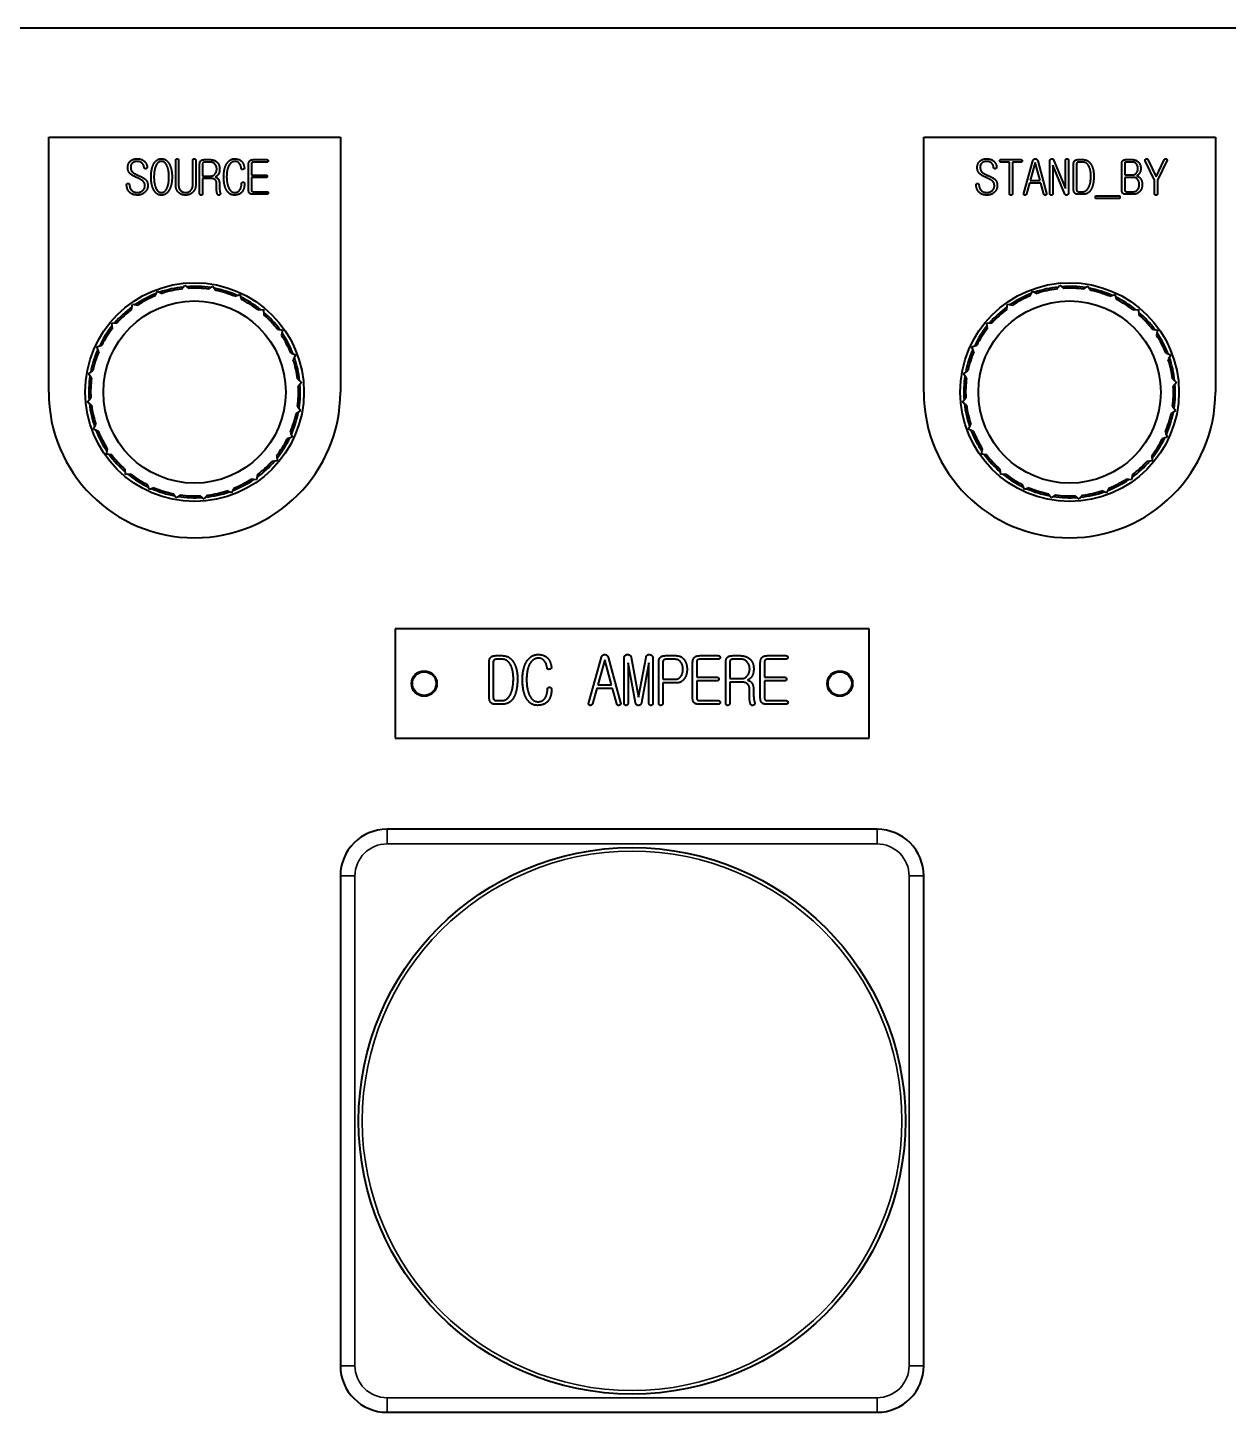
# Model space of a CAD drawing. Header units: inches. Extents: x 0 to 4752, y 0 to 3360.
# Drawn here: x 1815.5 to 1980.2, y 1711.9 to 1901.9 of the extents above; entities that cross this region are included whole.
import ezdxf

# ---------------------------------------------------------------- set-up
doc = ezdxf.new("R2010")
doc.units = ezdxf.units.IN
doc.header["$MEASUREMENT"] = 0
doc.layers.add('POWER SUPPLY CASE OUTLINE$0$가시적인 것(ISO)', color=3, linetype='Continuous', lineweight=40)
doc.layers.add('POWER SUPPLY CASE OUTLINE$0$가시적인 좁은 것(ISO)', color=3, linetype='Continuous', lineweight=35)

msp = doc.modelspace()

# ---------------------------------------------------------------- linework, layer by layer
at = {"layer": 'POWER SUPPLY CASE OUTLINE$0$가시적인 것(ISO)'}
for p, q in [((1638.422, 1901.882), (2158.422, 1901.882)), ((1818.422, 1886.882), (1858.422, 1886.882)), ((1818.422, 1851.882), (1818.422, 1886.882)), ((1858.422, 1886.882), (1858.422, 1851.882)), ((1938.422, 1886.882), (1978.422, 1886.882)), ((1938.422, 1851.882), (1938.422, 1886.882)), ((1978.422, 1886.882), (1978.422, 1851.882)), ((1830.567, 1883.891), (1830.645, 1883.891)), ((1835.839, 1880.271), (1835.839, 1883.677)), ((1836.241, 1883.677), (1836.241, 1880.258)), ((1838.184, 1880.316), (1838.184, 1883.716)), ((1838.585, 1883.703), (1838.585, 1880.284)), ((1839.123, 1879.124), (1839.123, 1883.114)), ((1839.525, 1883.153), (1839.525, 1881.527)), ((1840.684, 1883.425), (1839.835, 1883.425)), ((1839.855, 1883.781), (1840.515, 1883.781)), ((1845.826, 1879.642), (1845.826, 1883.049)), ((1846.228, 1883.153), (1846.228, 1881.663)), ((1848.32, 1883.425), (1846.506, 1883.425)), ((1846.552, 1883.781), (1848.32, 1883.781)), ((1947.067, 1883.891), (1947.145, 1883.891)), ((1949.017, 1883.781), (1951.724, 1883.781)), ((1950.189, 1883.425), (1949.017, 1883.425)), ((1950.189, 1879.105), (1950.189, 1883.425)), ((1950.591, 1883.425), (1950.591, 1879.105)), ((1951.724, 1883.425), (1950.591, 1883.425)), ((1952.164, 1879.196), (1953.389, 1883.619)), ((1953.719, 1883.373), (1953.039, 1880.918)), ((1954.392, 1880.918), (1953.719, 1883.373)), ((1954.056, 1883.619), (1955.273, 1879.15)), ((1955.727, 1879.131), (1955.727, 1883.6)), ((1956.122, 1883.03), (1956.122, 1879.131)), ((1957.799, 1879.04), (1956.122, 1883.03)), ((1956.238, 1883.755), (1957.883, 1879.83)), ((1957.883, 1879.83), (1957.883, 1883.716)), ((1958.278, 1883.716), (1958.278, 1879.183)), ((1958.978, 1879.694), (1958.978, 1883.198)), ((1959.379, 1883.14), (1959.379, 1879.688)), ((1959.639, 1883.781), (1960.267, 1883.781)), ((1960.286, 1883.425), (1959.671, 1883.425)), ((1965.591, 1879.506), (1965.591, 1883.256)), ((1965.992, 1883.224), (1965.992, 1881.696)), ((1966.193, 1883.781), (1967.022, 1883.781)), ((1967.164, 1883.425), (1966.206, 1883.425)), ((1970.085, 1880.977), (1968.809, 1883.593)), ((1969.172, 1883.788), (1970.286, 1881.398)), ((1970.286, 1881.398), (1971.4, 1883.762)), ((1971.782, 1883.606), (1970.487, 1880.977)), ((1830.561, 1881.288), (1830.496, 1881.32)), ((1839.525, 1881.527), (1840.684, 1881.527)), ((1839.525, 1881.171), (1839.525, 1879.124)), ((1840.839, 1881.171), (1839.525, 1881.171)), ((1846.228, 1881.663), (1848.21, 1881.663)), ((1846.228, 1881.307), (1846.228, 1879.649)), ((1848.21, 1881.307), (1846.228, 1881.307)), ((1947.061, 1881.288), (1946.996, 1881.32)), ((1965.992, 1881.696), (1967.145, 1881.696)), ((1967.177, 1881.339), (1965.992, 1881.339)), ((1965.992, 1881.339), (1965.992, 1879.642)), ((1841.435, 1880.322), (1841.442, 1880.595)), ((1846.487, 1879.377), (1848.32, 1879.377)), ((1952.942, 1880.562), (1952.527, 1879.066)), ((1954.483, 1880.562), (1952.942, 1880.562)), ((1953.039, 1880.918), (1954.392, 1880.918)), ((1954.898, 1879.047), (1954.483, 1880.562)), ((1959.671, 1879.377), (1960.241, 1879.377)), ((1966.232, 1879.377), (1967.197, 1879.377)), ((1970.085, 1879.118), (1970.085, 1880.977)), ((1970.487, 1880.977), (1970.487, 1879.118)), ((1848.32, 1879.021), (1846.468, 1879.021)), ((1960.28, 1879.021), (1959.561, 1879.021)), ((1962.003, 1878.788), (1965.319, 1878.788)), ((1962.003, 1878.425), (1962.003, 1878.788)), ((1965.319, 1878.425), (1962.003, 1878.425)), ((1965.319, 1878.788), (1965.319, 1878.425)), ((1967.158, 1879.021), (1966.05, 1879.021)), ((1836.628, 1866.019), (1837.089, 1866.572)), ((1837.089, 1866.572), (1837.642, 1866.111)), ((1840.348, 1866.001), (1840.937, 1866.416)), ((1840.937, 1866.416), (1841.351, 1865.828)), ((1956.628, 1866.019), (1957.089, 1866.572)), ((1957.089, 1866.572), (1957.642, 1866.111)), ((1960.348, 1866.001), (1960.937, 1866.416)), ((1960.937, 1866.416), (1961.351, 1865.828)), ((1829.8, 1863.228), (1829.923, 1863.937)), ((1829.923, 1863.937), (1830.632, 1863.814)), ((1833.031, 1865.073), (1833.333, 1865.726)), ((1833.333, 1865.726), (1833.986, 1865.424)), ((1843.937, 1865.022), (1844.613, 1865.27)), ((1844.613, 1865.27), (1844.861, 1864.594)), ((1949.8, 1863.228), (1949.923, 1863.937)), ((1949.923, 1863.937), (1950.632, 1863.814)), ((1953.031, 1865.073), (1953.333, 1865.726)), ((1953.333, 1865.726), (1953.986, 1865.424)), ((1963.937, 1865.022), (1964.613, 1865.27)), ((1964.613, 1865.27), (1964.861, 1864.594)), ((1847.15, 1863.147), (1847.867, 1863.212)), ((1847.867, 1863.212), (1847.932, 1862.495)), ((1967.15, 1863.147), (1967.867, 1863.212)), ((1967.867, 1863.212), (1967.932, 1862.495)), ((1827.092, 1861.327), (1827.81, 1861.392)), ((1827.158, 1860.61), (1827.092, 1861.327)), ((1849.768, 1860.504), (1850.477, 1860.381)), ((1850.477, 1860.381), (1850.355, 1859.672)), ((1947.092, 1861.327), (1947.81, 1861.392)), ((1947.158, 1860.61), (1947.092, 1861.327)), ((1969.768, 1860.504), (1970.477, 1860.381)), ((1970.477, 1860.381), (1970.355, 1859.672)), ((1825.034, 1858.072), (1825.71, 1858.321)), ((1945.034, 1858.072), (1945.71, 1858.321)), ((1825.283, 1857.397), (1825.034, 1858.072)), ((1851.613, 1857.274), (1852.266, 1856.971)), ((1852.266, 1856.971), (1851.964, 1856.318)), ((1945.283, 1857.397), (1945.034, 1858.072)), ((1971.613, 1857.274), (1972.266, 1856.971)), ((1972.266, 1856.971), (1971.964, 1856.318)), ((1823.888, 1854.396), (1824.477, 1854.811)), ((1943.888, 1854.396), (1944.477, 1854.811)), ((1824.303, 1853.808), (1823.888, 1854.396)), ((1852.559, 1853.676), (1853.112, 1853.215)), ((1853.112, 1853.215), (1852.651, 1852.662)), ((1944.303, 1853.808), (1943.888, 1854.396)), ((1972.559, 1853.676), (1973.112, 1853.215)), ((1973.112, 1853.215), (1972.651, 1852.662)), ((1823.733, 1850.549), (1824.194, 1851.102)), ((1943.733, 1850.549), (1944.194, 1851.102)), ((1824.286, 1850.088), (1823.733, 1850.549)), ((1852.956, 1849.368), (1852.368, 1848.953)), ((1852.541, 1849.956), (1852.956, 1849.368)), ((1944.286, 1850.088), (1943.733, 1850.549)), ((1972.956, 1849.368), (1972.368, 1848.953)), ((1972.541, 1849.956), (1972.956, 1849.368)), ((1824.578, 1846.792), (1824.88, 1847.446)), ((1944.578, 1846.792), (1944.88, 1847.446)), ((1825.232, 1846.49), (1824.578, 1846.792)), ((1851.81, 1845.692), (1851.135, 1845.443)), ((1851.562, 1846.367), (1851.81, 1845.692)), ((1945.232, 1846.49), (1944.578, 1846.792)), ((1971.81, 1845.692), (1971.135, 1845.443)), ((1971.562, 1846.367), (1971.81, 1845.692)), ((1826.367, 1843.383), (1826.49, 1844.092)), ((1827.077, 1843.26), (1826.367, 1843.383)), ((1849.687, 1843.154), (1849.752, 1842.437)), ((1946.367, 1843.383), (1946.49, 1844.092)), ((1947.077, 1843.26), (1946.367, 1843.383)), ((1969.687, 1843.154), (1969.752, 1842.437)), ((1828.978, 1840.552), (1828.913, 1841.269)), ((1849.752, 1842.437), (1849.035, 1842.372)), ((1948.978, 1840.552), (1948.913, 1841.269)), ((1969.752, 1842.437), (1969.035, 1842.372)), ((1829.695, 1840.617), (1828.978, 1840.552)), ((1846.921, 1839.827), (1846.212, 1839.95)), ((1847.044, 1840.536), (1846.921, 1839.827)), ((1949.695, 1840.617), (1948.978, 1840.552)), ((1966.921, 1839.827), (1966.212, 1839.95)), ((1967.044, 1840.536), (1966.921, 1839.827)), ((1832.232, 1838.494), (1831.983, 1839.17)), ((1832.908, 1838.742), (1832.232, 1838.494)), ((1835.908, 1837.348), (1835.493, 1837.936)), ((1836.496, 1837.763), (1835.908, 1837.348)), ((1839.755, 1837.192), (1839.202, 1837.653)), ((1840.216, 1837.745), (1839.755, 1837.192)), ((1843.512, 1838.038), (1842.858, 1838.34)), ((1843.814, 1838.691), (1843.512, 1838.038)), ((1952.232, 1838.494), (1951.983, 1839.17)), ((1952.908, 1838.742), (1952.232, 1838.494)), ((1955.908, 1837.348), (1955.493, 1837.936)), ((1956.496, 1837.763), (1955.908, 1837.348)), ((1959.755, 1837.192), (1959.202, 1837.653)), ((1960.216, 1837.745), (1959.755, 1837.192)), ((1963.512, 1838.038), (1962.858, 1838.34)), ((1963.814, 1838.691), (1963.512, 1838.038)), ((1930.922, 1819.382), (1865.922, 1819.382)), ((1865.922, 1819.382), (1865.922, 1804.382)), ((1930.922, 1804.382), (1930.922, 1819.382)), ((1878.83, 1809.991), (1878.83, 1814.896)), ((1879.392, 1814.814), (1879.392, 1809.982)), ((1879.755, 1815.712), (1880.635, 1815.712)), ((1880.662, 1815.213), (1879.8, 1815.213)), ((1892.504, 1809.292), (1894.218, 1815.485)), ((1894.68, 1815.141), (1893.728, 1811.704)), ((1895.623, 1811.704), (1894.68, 1815.141)), ((1895.151, 1815.485), (1896.856, 1809.229)), ((1897.346, 1809.165), (1897.346, 1815.422)), ((1897.872, 1814.724), (1897.872, 1809.165)), ((1898.914, 1809.22), (1897.872, 1814.724)), ((1898.289, 1815.522), (1899.313, 1810.027)), ((1899.313, 1810.027), (1900.338, 1815.522)), ((1900.746, 1814.724), (1899.712, 1809.22)), ((1900.746, 1809.165), (1900.746, 1814.724)), ((1901.272, 1815.422), (1901.272, 1809.165)), ((1902.088, 1809.202), (1902.088, 1814.824)), ((1902.65, 1814.805), (1902.65, 1812.466)), ((1903.031, 1815.712), (1904.473, 1815.712)), ((1904.309, 1815.213), (1903.104, 1815.213)), ((1906.73, 1809.918), (1906.73, 1814.688)), ((1907.293, 1814.833), (1907.293, 1812.747)), ((1910.221, 1815.213), (1907.683, 1815.213)), ((1907.746, 1815.712), (1910.221, 1815.712)), ((1911.273, 1809.193), (1911.273, 1814.778)), ((1911.835, 1814.833), (1911.835, 1812.557)), ((1913.458, 1815.213), (1912.271, 1815.213)), ((1912.298, 1815.712), (1913.223, 1815.712)), ((1916.015, 1809.918), (1916.015, 1814.688)), ((1916.578, 1814.833), (1916.578, 1812.747)), ((1919.506, 1815.213), (1916.968, 1815.213)), ((1917.031, 1815.712), (1919.506, 1815.712)), ((1907.293, 1812.747), (1910.067, 1812.747)), ((1916.578, 1812.747), (1919.352, 1812.747)), ((1893.592, 1811.206), (1893.012, 1809.111)), ((1895.75, 1811.206), (1893.592, 1811.206)), ((1893.728, 1811.704), (1895.623, 1811.704)), ((1896.33, 1809.084), (1895.75, 1811.206)), ((1902.65, 1812.466), (1904.309, 1812.466)), ((1902.65, 1811.967), (1902.65, 1809.202)), ((1904.473, 1811.967), (1902.65, 1811.967)), ((1907.293, 1812.248), (1907.293, 1809.927)), ((1910.067, 1812.248), (1907.293, 1812.248)), ((1911.835, 1812.557), (1913.458, 1812.557)), ((1911.835, 1812.058), (1911.835, 1809.193)), ((1913.676, 1812.058), (1911.835, 1812.058)), ((1914.51, 1810.87), (1914.519, 1811.251)), ((1916.578, 1812.248), (1916.578, 1809.927)), ((1919.352, 1812.248), (1916.578, 1812.248)), ((1880.653, 1809.048), (1879.646, 1809.048)), ((1879.8, 1809.546), (1880.598, 1809.546)), ((1910.221, 1809.048), (1907.628, 1809.048)), ((1907.655, 1809.546), (1910.221, 1809.546)), ((1919.506, 1809.048), (1916.913, 1809.048)), ((1916.94, 1809.546), (1919.506, 1809.546)), ((1865.922, 1804.382), (1930.922, 1804.382)), ((1932.022, 1791.882), (1864.822, 1791.882)), ((1858.422, 1785.482), (1858.422, 1718.282)), ((1938.422, 1718.282), (1938.422, 1785.482)), ((1864.822, 1711.882), (1932.022, 1711.882))]:
    msp.add_line(p, q, dxfattribs=at)
for centre, radius in [((1838.422, 1851.882), 15), ((1958.422, 1851.882), 15), ((1838.422, 1851.882), 12.5), ((1958.422, 1851.882), 12.5), ((1869.922, 1811.882), 1.75), ((1869.922, 1811.882), 1.621), ((1926.922, 1811.882), 1.75), ((1926.922, 1811.882), 1.621), ((1898.422, 1751.882), 37.5)]:
    msp.add_circle(centre, radius, dxfattribs=at)
for centre, radius, start, end in [((1838.422, 1851.882), 14.5, 96.18151, 109.18836), ((1838.422, 1851.882), 14.25, 97.23232, 108.13754), ((1838.422, 1851.882), 14.5, 81.18151, 94.18836), ((1838.422, 1851.882), 14.25, 82.23232, 93.13754), ((1838.422, 1851.882), 14.5, 66.18151, 79.18836), ((1838.422, 1851.882), 14.25, 67.23232, 78.13754), ((1958.422, 1851.882), 14.5, 96.18151, 109.18836), ((1958.422, 1851.882), 14.25, 97.23232, 108.13754), ((1958.422, 1851.882), 14.5, 81.18151, 94.18836), ((1958.422, 1851.882), 14.25, 82.23232, 93.13754), ((1958.422, 1851.882), 14.5, 66.18151, 79.18836), ((1958.422, 1851.882), 14.25, 67.23232, 78.13754), ((1838.422, 1851.882), 14.5, 111.18151, 124.18836), ((1838.422, 1851.882), 14.25, 112.23232, 123.13754), ((1838.422, 1851.882), 14.5, 51.18151, 64.18836), ((1838.422, 1851.882), 14.25, 52.23232, 63.13754), ((1958.422, 1851.882), 14.5, 111.18151, 124.18836), ((1958.422, 1851.882), 14.25, 112.23232, 123.13754), ((1958.422, 1851.882), 14.5, 51.18151, 64.18836), ((1958.422, 1851.882), 14.25, 52.23232, 63.13754), ((1838.422, 1851.882), 14.5, 126.18151, 139.18836), ((1838.422, 1851.882), 14.25, 127.23232, 138.13754), ((1838.422, 1851.882), 14.5, 36.18151, 49.18836), ((1838.422, 1851.882), 14.25, 37.23232, 48.13754), ((1958.422, 1851.882), 14.5, 126.18151, 139.18836), ((1958.422, 1851.882), 14.25, 127.23232, 138.13754), ((1958.422, 1851.882), 14.5, 36.18151, 49.18836), ((1958.422, 1851.882), 14.25, 37.23232, 48.13754), ((1838.422, 1851.882), 14.5, 141.18151, 154.18836), ((1838.422, 1851.882), 14.25, 142.23232, 153.13754), ((1958.422, 1851.882), 14.5, 141.18151, 154.18836), ((1958.422, 1851.882), 14.25, 142.23232, 153.13754), ((1838.422, 1851.882), 14.25, 22.23232, 33.13754), ((1838.422, 1851.882), 14.5, 21.18151, 34.18836), ((1958.422, 1851.882), 14.25, 22.23232, 33.13754), ((1958.422, 1851.882), 14.5, 21.18151, 34.18836), ((1838.422, 1851.882), 14.5, 156.18151, 169.18836), ((1838.422, 1851.882), 14.25, 157.23232, 168.13754), ((1838.422, 1851.882), 14.25, 7.23232, 18.13754), ((1838.422, 1851.882), 14.5, 6.18151, 19.18836), ((1958.422, 1851.882), 14.5, 156.18151, 169.18836), ((1958.422, 1851.882), 14.25, 157.23232, 168.13754), ((1958.422, 1851.882), 14.25, 7.23232, 18.13754), ((1958.422, 1851.882), 14.5, 6.18151, 19.18836), ((1838.422, 1851.882), 14.5, 171.18151, 184.18836), ((1838.422, 1851.882), 14.25, 172.23232, 183.13754), ((1838.422, 1851.882), 14.25, 352.23232, 3.13754), ((1838.422, 1851.882), 14.5, 351.18151, 4.18836), ((1958.422, 1851.882), 14.5, 171.18151, 184.18836), ((1958.422, 1851.882), 14.25, 172.23232, 183.13754), ((1958.422, 1851.882), 14.25, 352.23232, 3.13754), ((1958.422, 1851.882), 14.5, 351.18151, 4.18836), ((1838.422, 1851.882), 20, 180, 0), ((1958.422, 1851.882), 20, 180, 0), ((1838.422, 1851.882), 14.5, 186.18151, 199.18836), ((1838.422, 1851.882), 14.25, 187.23232, 198.13754), ((1838.422, 1851.882), 14.25, 337.23232, 348.13754), ((1838.422, 1851.882), 14.5, 336.18151, 349.18836), ((1958.422, 1851.882), 14.5, 186.18151, 199.18836), ((1958.422, 1851.882), 14.25, 187.23232, 198.13754), ((1958.422, 1851.882), 14.25, 337.23232, 348.13754), ((1958.422, 1851.882), 14.5, 336.18151, 349.18836), ((1838.422, 1851.882), 14.5, 201.18151, 214.18836), ((1838.422, 1851.882), 14.25, 202.23232, 213.13754), ((1838.422, 1851.882), 14.25, 322.23232, 333.13754), ((1838.422, 1851.882), 14.5, 321.18151, 334.18836), ((1958.422, 1851.882), 14.5, 201.18151, 214.18836), ((1958.422, 1851.882), 14.25, 202.23232, 213.13754), ((1958.422, 1851.882), 14.25, 322.23232, 333.13754), ((1958.422, 1851.882), 14.5, 321.18151, 334.18836), ((1838.422, 1851.882), 14.5, 216.18151, 229.18836), ((1838.422, 1851.882), 14.25, 217.23232, 228.13754), ((1958.422, 1851.882), 14.5, 216.18151, 229.18836), ((1958.422, 1851.882), 14.25, 217.23232, 228.13754), ((1838.422, 1851.882), 14.5, 306.18151, 319.18836), ((1838.422, 1851.882), 14.25, 307.23232, 318.13754), ((1958.422, 1851.882), 14.5, 306.18151, 319.18836), ((1958.422, 1851.882), 14.25, 307.23232, 318.13754), ((1838.422, 1851.882), 14.5, 231.18151, 244.18836), ((1838.422, 1851.882), 14.25, 232.23232, 243.13754), ((1838.422, 1851.882), 14.5, 291.18151, 304.18836), ((1838.422, 1851.882), 14.25, 292.23232, 303.13754), ((1958.422, 1851.882), 14.5, 231.18151, 244.18836), ((1958.422, 1851.882), 14.25, 232.23232, 243.13754), ((1958.422, 1851.882), 14.5, 291.18151, 304.18836), ((1958.422, 1851.882), 14.25, 292.23232, 303.13754), ((1838.422, 1851.882), 14.5, 246.18151, 259.18836), ((1838.422, 1851.882), 14.25, 247.23232, 258.13754), ((1838.422, 1851.882), 14.5, 261.18151, 274.18836), ((1838.422, 1851.882), 14.25, 262.23232, 273.13754), ((1838.422, 1851.882), 14.5, 276.18151, 289.18836), ((1838.422, 1851.882), 14.25, 277.23232, 288.13754), ((1958.422, 1851.882), 14.5, 246.18151, 259.18836), ((1958.422, 1851.882), 14.25, 247.23232, 258.13754), ((1958.422, 1851.882), 14.5, 261.18151, 274.18836), ((1958.422, 1851.882), 14.25, 262.23232, 273.13754), ((1958.422, 1851.882), 14.5, 276.18151, 289.18836), ((1958.422, 1851.882), 14.25, 277.23232, 288.13754), ((1864.822, 1785.482), 6.4, 90, 180), ((1932.022, 1785.482), 6.4, 0, 90), ((1864.822, 1718.282), 6.4, 180, 270), ((1932.022, 1718.282), 6.4, 270, 0)]:
    msp.add_arc(centre, radius, start, end, dxfattribs=at)
for points in [[(1829.265, 1882.68), (1829.265, 1883.263), (1829.641, 1883.587)], [(1829.641, 1883.587), (1829.997, 1883.891), (1830.567, 1883.891)], [(1829.952, 1883.341), (1829.667, 1883.127), (1829.667, 1882.797)], [(1830.587, 1883.535), (1830.224, 1883.535), (1829.952, 1883.341)], [(1831.202, 1883.321), (1830.943, 1883.535), (1830.587, 1883.535)], [(1830.645, 1883.891), (1831.196, 1883.891), (1831.565, 1883.528)], [(1831.506, 1882.699), (1831.474, 1883.088), (1831.202, 1883.321)], [(1831.565, 1883.528), (1831.889, 1883.211), (1831.927, 1882.784)], [(1832.458, 1881.398), (1832.458, 1882.453), (1832.808, 1883.133)], [(1832.808, 1883.133), (1833.197, 1883.891), (1833.896, 1883.891)], [(1833.896, 1883.535), (1833.385, 1883.535), (1833.106, 1882.887)], [(1833.896, 1883.891), (1834.596, 1883.891), (1834.984, 1883.133)], [(1834.667, 1882.887), (1834.395, 1883.535), (1833.896, 1883.535)], [(1834.984, 1883.133), (1835.341, 1882.453), (1835.341, 1881.398)], [(1835.839, 1883.677), (1835.839, 1883.775), (1835.898, 1883.833)], [(1835.898, 1883.833), (1835.956, 1883.885), (1836.04, 1883.885)], [(1836.04, 1883.885), (1836.118, 1883.885), (1836.176, 1883.839)], [(1836.176, 1883.839), (1836.241, 1883.781), (1836.241, 1883.677)], [(1838.184, 1883.716), (1838.184, 1883.8), (1838.242, 1883.852)], [(1838.242, 1883.852), (1838.3, 1883.891), (1838.385, 1883.891)], [(1838.385, 1883.891), (1838.462, 1883.891), (1838.521, 1883.839)], [(1838.521, 1883.839), (1838.585, 1883.794), (1838.585, 1883.703)], [(1839.123, 1883.114), (1839.123, 1883.464), (1839.285, 1883.619)], [(1839.285, 1883.619), (1839.453, 1883.781), (1839.855, 1883.781)], [(1839.589, 1883.36), (1839.525, 1883.302), (1839.525, 1883.153)], [(1839.835, 1883.425), (1839.661, 1883.425), (1839.589, 1883.36)], [(1840.515, 1883.781), (1841.047, 1883.781), (1841.403, 1883.522)], [(1841.247, 1883.127), (1841.021, 1883.425), (1840.684, 1883.425)], [(1841.468, 1882.473), (1841.468, 1882.848), (1841.247, 1883.127)], [(1841.403, 1883.522), (1841.863, 1883.185), (1841.863, 1882.505)], [(1842.426, 1881.449), (1842.426, 1882.589), (1842.866, 1883.256)], [(1843.19, 1883.049), (1842.828, 1882.486), (1842.828, 1881.456)], [(1842.866, 1883.256), (1843.287, 1883.891), (1843.968, 1883.891)], [(1844.013, 1883.535), (1843.514, 1883.535), (1843.19, 1883.049)], [(1843.968, 1883.891), (1844.576, 1883.891), (1844.913, 1883.516)], [(1844.537, 1883.295), (1844.311, 1883.535), (1844.013, 1883.535)], [(1844.835, 1882.583), (1844.784, 1883.03), (1844.537, 1883.295)], [(1844.913, 1883.516), (1845.192, 1883.198), (1845.256, 1882.635)], [(1845.826, 1883.049), (1845.826, 1883.438), (1846.001, 1883.613)], [(1846.001, 1883.613), (1846.17, 1883.781), (1846.552, 1883.781)], [(1846.293, 1883.347), (1846.228, 1883.276), (1846.228, 1883.153)], [(1846.506, 1883.425), (1846.37, 1883.425), (1846.293, 1883.347)], [(1848.32, 1883.781), (1848.411, 1883.781), (1848.469, 1883.729)], [(1848.469, 1883.483), (1848.417, 1883.425), (1848.32, 1883.425)], [(1848.469, 1883.729), (1848.521, 1883.677), (1848.521, 1883.606)], [(1848.521, 1883.606), (1848.521, 1883.535), (1848.469, 1883.483)], [(1945.765, 1882.68), (1945.765, 1883.263), (1946.141, 1883.587)], [(1946.141, 1883.587), (1946.497, 1883.891), (1947.067, 1883.891)], [(1946.452, 1883.341), (1946.167, 1883.127), (1946.167, 1882.797)], [(1947.087, 1883.535), (1946.724, 1883.535), (1946.452, 1883.341)], [(1947.702, 1883.321), (1947.443, 1883.535), (1947.087, 1883.535)], [(1947.145, 1883.891), (1947.696, 1883.891), (1948.065, 1883.528)], [(1948.006, 1882.699), (1947.974, 1883.088), (1947.702, 1883.321)], [(1948.065, 1883.528), (1948.389, 1883.211), (1948.427, 1882.784)], [(1948.861, 1883.606), (1948.855, 1883.781), (1949.017, 1883.781)], [(1949.017, 1883.425), (1948.868, 1883.425), (1948.861, 1883.606)], [(1951.724, 1883.781), (1951.808, 1883.781), (1951.873, 1883.729)], [(1951.886, 1883.483), (1951.828, 1883.425), (1951.724, 1883.425)], [(1951.873, 1883.729), (1951.925, 1883.677), (1951.931, 1883.606)], [(1951.931, 1883.606), (1951.938, 1883.535), (1951.886, 1883.483)], [(1953.389, 1883.619), (1953.479, 1883.891), (1953.719, 1883.891)], [(1953.719, 1883.891), (1953.952, 1883.885), (1954.056, 1883.619)], [(1955.727, 1883.6), (1955.727, 1883.723), (1955.791, 1883.8)], [(1955.791, 1883.8), (1955.85, 1883.865), (1955.947, 1883.885)], [(1955.947, 1883.885), (1956.037, 1883.904), (1956.122, 1883.865)], [(1956.122, 1883.865), (1956.206, 1883.833), (1956.238, 1883.755)], [(1957.883, 1883.716), (1957.883, 1883.8), (1957.942, 1883.852)], [(1957.942, 1883.852), (1958, 1883.891), (1958.078, 1883.891)], [(1958.078, 1883.891), (1958.155, 1883.891), (1958.214, 1883.846)], [(1958.214, 1883.846), (1958.278, 1883.8), (1958.278, 1883.716)], [(1958.978, 1883.198), (1958.978, 1883.49), (1959.146, 1883.639)], [(1959.146, 1883.639), (1959.315, 1883.781), (1959.639, 1883.781)], [(1959.457, 1883.347), (1959.379, 1883.269), (1959.379, 1883.14)], [(1959.671, 1883.425), (1959.535, 1883.425), (1959.457, 1883.347)], [(1960.267, 1883.781), (1960.96, 1883.781), (1961.361, 1883.146)], [(1961.037, 1882.933), (1960.753, 1883.425), (1960.286, 1883.425)], [(1961.348, 1881.508), (1961.348, 1882.414), (1961.037, 1882.933)], [(1961.361, 1883.146), (1961.75, 1882.531), (1961.75, 1881.508)], [(1965.591, 1883.256), (1965.591, 1883.522), (1965.727, 1883.645)], [(1965.727, 1883.645), (1965.869, 1883.781), (1966.193, 1883.781)], [(1966.044, 1883.386), (1965.992, 1883.334), (1965.992, 1883.224)], [(1966.206, 1883.425), (1966.096, 1883.425), (1966.044, 1883.386)], [(1967.022, 1883.781), (1967.501, 1883.781), (1967.832, 1883.47)], [(1967.611, 1883.159), (1967.417, 1883.425), (1967.164, 1883.425)], [(1967.799, 1882.557), (1967.799, 1882.9), (1967.611, 1883.159)], [(1967.832, 1883.47), (1968.194, 1883.127), (1968.194, 1882.557)], [(1968.809, 1883.593), (1968.764, 1883.677), (1968.803, 1883.755)], [(1968.803, 1883.755), (1968.835, 1883.82), (1968.907, 1883.859)], [(1968.907, 1883.859), (1968.984, 1883.898), (1969.056, 1883.885)], [(1969.056, 1883.885), (1969.133, 1883.872), (1969.172, 1883.788)], [(1971.4, 1883.762), (1971.439, 1883.852), (1971.53, 1883.878)], [(1971.53, 1883.878), (1971.601, 1883.904), (1971.685, 1883.872)], [(1971.685, 1883.872), (1971.763, 1883.839), (1971.789, 1883.768)], [(1971.789, 1883.768), (1971.828, 1883.697), (1971.782, 1883.606)], [(1829.609, 1881.832), (1829.265, 1882.149), (1829.265, 1882.68)], [(1830.496, 1881.32), (1829.829, 1881.631), (1829.609, 1881.832)], [(1829.667, 1882.797), (1829.667, 1882.343), (1829.848, 1882.129)], [(1829.848, 1882.129), (1830.03, 1881.916), (1830.639, 1881.644)], [(1831.37, 1880.821), (1831.189, 1880.99), (1830.561, 1881.288)], [(1830.639, 1881.644), (1831.435, 1881.294), (1831.668, 1881.087)], [(1831.584, 1882.563), (1831.513, 1882.609), (1831.506, 1882.699)], [(1831.733, 1882.525), (1831.649, 1882.518), (1831.584, 1882.563)], [(1831.668, 1881.087), (1832.018, 1880.782), (1832.018, 1880.212)], [(1831.876, 1882.602), (1831.824, 1882.538), (1831.733, 1882.525)], [(1831.927, 1882.784), (1831.934, 1882.674), (1831.876, 1882.602)], [(1832.808, 1879.668), (1832.458, 1880.348), (1832.458, 1881.398)], [(1833.106, 1882.887), (1832.86, 1882.304), (1832.86, 1881.398)], [(1832.86, 1881.398), (1832.86, 1880.497), (1833.106, 1879.914)], [(1834.92, 1881.398), (1834.92, 1882.304), (1834.667, 1882.887)], [(1834.667, 1879.914), (1834.92, 1880.497), (1834.92, 1881.398)], [(1835.341, 1881.398), (1835.341, 1880.348), (1834.984, 1879.668)], [(1840.684, 1881.527), (1841.021, 1881.527), (1841.247, 1881.825)], [(1841.228, 1881.022), (1841.04, 1881.171), (1840.839, 1881.171)], [(1841.442, 1880.595), (1841.442, 1880.854), (1841.228, 1881.022)], [(1841.247, 1881.825), (1841.468, 1882.104), (1841.468, 1882.473)], [(1841.701, 1881.767), (1841.565, 1881.534), (1841.254, 1881.378)], [(1841.254, 1881.378), (1841.493, 1881.333), (1841.649, 1881.145)], [(1841.649, 1881.145), (1841.843, 1880.905), (1841.843, 1880.471)], [(1841.863, 1882.505), (1841.863, 1882.039), (1841.701, 1881.767)], [(1842.873, 1879.493), (1842.426, 1880.161), (1842.426, 1881.449)], [(1842.828, 1881.456), (1842.828, 1880.491), (1843.119, 1879.889)], [(1845.062, 1882.44), (1844.848, 1882.408), (1844.835, 1882.583)], [(1845.256, 1882.635), (1845.269, 1882.473), (1845.062, 1882.44)], [(1848.21, 1881.663), (1848.294, 1881.663), (1848.352, 1881.611)], [(1848.352, 1881.365), (1848.3, 1881.307), (1848.21, 1881.307)], [(1848.352, 1881.611), (1848.398, 1881.56), (1848.404, 1881.488)], [(1848.404, 1881.488), (1848.404, 1881.417), (1848.352, 1881.365)], [(1946.109, 1881.832), (1945.765, 1882.149), (1945.765, 1882.68)], [(1946.996, 1881.32), (1946.329, 1881.631), (1946.109, 1881.832)], [(1946.167, 1882.797), (1946.167, 1882.343), (1946.348, 1882.129)], [(1946.348, 1882.129), (1946.53, 1881.916), (1947.139, 1881.644)], [(1947.87, 1880.821), (1947.689, 1880.99), (1947.061, 1881.288)], [(1947.139, 1881.644), (1947.935, 1881.294), (1948.168, 1881.087)], [(1948.084, 1882.563), (1948.013, 1882.609), (1948.006, 1882.699)], [(1948.233, 1882.525), (1948.149, 1882.518), (1948.084, 1882.563)], [(1948.168, 1881.087), (1948.518, 1880.782), (1948.518, 1880.212)], [(1948.376, 1882.602), (1948.324, 1882.538), (1948.233, 1882.525)], [(1948.427, 1882.784), (1948.434, 1882.674), (1948.376, 1882.602)], [(1961.005, 1879.889), (1961.348, 1880.465), (1961.348, 1881.508)], [(1961.75, 1881.508), (1961.75, 1880.452), (1961.452, 1879.817)], [(1967.145, 1881.696), (1967.411, 1881.696), (1967.605, 1881.968)], [(1967.767, 1881.035), (1967.534, 1881.339), (1967.177, 1881.339)], [(1967.605, 1881.968), (1967.799, 1882.227), (1967.799, 1882.557)], [(1968.052, 1881.968), (1967.903, 1881.689), (1967.618, 1881.547)], [(1967.618, 1881.547), (1967.909, 1881.469), (1968.11, 1881.236)], [(1967.993, 1880.355), (1967.993, 1880.75), (1967.767, 1881.035)], [(1968.194, 1882.557), (1968.194, 1882.22), (1968.052, 1881.968)], [(1968.11, 1881.236), (1968.389, 1880.912), (1968.389, 1880.355)], [(1829.11, 1880.271), (1829.097, 1880.374), (1829.155, 1880.439)], [(1829.602, 1879.221), (1829.175, 1879.565), (1829.11, 1880.271)], [(1829.155, 1880.439), (1829.207, 1880.497), (1829.285, 1880.51)], [(1829.285, 1880.51), (1829.363, 1880.517), (1829.421, 1880.471)], [(1829.421, 1880.471), (1829.486, 1880.413), (1829.499, 1880.303)], [(1829.499, 1880.303), (1829.55, 1879.766), (1829.868, 1879.5)], [(1830.639, 1878.911), (1829.978, 1878.911), (1829.602, 1879.221)], [(1829.868, 1879.5), (1830.146, 1879.267), (1830.626, 1879.267)], [(1830.626, 1879.267), (1830.949, 1879.267), (1831.247, 1879.481)], [(1831.552, 1879.247), (1831.144, 1878.911), (1830.639, 1878.911)], [(1831.247, 1879.481), (1831.616, 1879.74), (1831.616, 1880.174)], [(1831.616, 1880.174), (1831.616, 1880.588), (1831.37, 1880.821)], [(1832.018, 1880.212), (1832.018, 1879.629), (1831.552, 1879.247)], [(1833.896, 1878.904), (1833.197, 1878.904), (1832.808, 1879.668)], [(1833.106, 1879.914), (1833.385, 1879.267), (1833.896, 1879.267)], [(1833.896, 1879.267), (1834.395, 1879.267), (1834.667, 1879.914)], [(1834.984, 1879.668), (1834.596, 1878.904), (1833.896, 1878.904)], [(1836.176, 1879.332), (1835.839, 1879.707), (1835.839, 1880.271)], [(1837.206, 1878.911), (1836.545, 1878.911), (1836.176, 1879.332)], [(1836.241, 1880.258), (1836.241, 1879.811), (1836.513, 1879.539)], [(1836.513, 1879.539), (1836.785, 1879.267), (1837.212, 1879.267)], [(1838.203, 1879.332), (1837.808, 1878.911), (1837.206, 1878.911)], [(1837.212, 1879.267), (1837.633, 1879.267), (1837.905, 1879.558)], [(1837.905, 1879.558), (1838.184, 1879.85), (1838.184, 1880.316)], [(1838.585, 1880.284), (1838.585, 1879.727), (1838.203, 1879.332)], [(1839.181, 1878.962), (1839.123, 1879.021), (1839.123, 1879.124)], [(1839.525, 1879.124), (1839.525, 1879.021), (1839.46, 1878.962)], [(1841.448, 1879.61), (1841.435, 1879.843), (1841.435, 1880.322)], [(1841.558, 1879.034), (1841.474, 1879.241), (1841.448, 1879.61)], [(1841.843, 1880.471), (1841.837, 1880.018), (1841.856, 1879.791)], [(1841.856, 1879.791), (1841.876, 1879.403), (1841.947, 1879.209)], [(1841.947, 1879.209), (1841.986, 1879.105), (1841.947, 1879.021)], [(1843.89, 1878.911), (1843.262, 1878.911), (1842.873, 1879.493)], [(1843.119, 1879.889), (1843.423, 1879.267), (1843.942, 1879.267)], [(1844.842, 1879.234), (1844.505, 1878.911), (1843.89, 1878.911)], [(1843.942, 1879.267), (1844.363, 1879.267), (1844.602, 1879.578)], [(1844.602, 1879.578), (1844.855, 1879.895), (1844.868, 1880.471)], [(1845.282, 1880.433), (1845.23, 1879.604), (1844.842, 1879.234)], [(1844.868, 1880.471), (1844.868, 1880.575), (1844.933, 1880.633)], [(1844.933, 1880.633), (1844.997, 1880.685), (1845.082, 1880.685)], [(1845.082, 1880.685), (1845.166, 1880.679), (1845.218, 1880.62)], [(1845.218, 1880.62), (1845.282, 1880.549), (1845.282, 1880.433)], [(1845.969, 1879.17), (1845.826, 1879.306), (1845.826, 1879.642)], [(1846.468, 1879.021), (1846.111, 1879.021), (1845.969, 1879.17)], [(1846.228, 1879.649), (1846.228, 1879.513), (1846.299, 1879.448)], [(1846.299, 1879.448), (1846.364, 1879.377), (1846.487, 1879.377)], [(1848.32, 1879.377), (1848.417, 1879.377), (1848.482, 1879.325)], [(1848.482, 1879.325), (1848.534, 1879.273), (1848.534, 1879.202)], [(1848.534, 1879.202), (1848.534, 1879.131), (1848.482, 1879.079)], [(1945.61, 1880.271), (1945.597, 1880.374), (1945.655, 1880.439)], [(1946.102, 1879.221), (1945.675, 1879.565), (1945.61, 1880.271)], [(1945.655, 1880.439), (1945.707, 1880.497), (1945.785, 1880.51)], [(1945.785, 1880.51), (1945.863, 1880.517), (1945.921, 1880.471)], [(1945.921, 1880.471), (1945.986, 1880.413), (1945.999, 1880.303)], [(1945.999, 1880.303), (1946.05, 1879.766), (1946.368, 1879.5)], [(1947.139, 1878.911), (1946.478, 1878.911), (1946.102, 1879.221)], [(1946.368, 1879.5), (1946.646, 1879.267), (1947.126, 1879.267)], [(1947.126, 1879.267), (1947.449, 1879.267), (1947.747, 1879.481)], [(1948.052, 1879.247), (1947.644, 1878.911), (1947.139, 1878.911)], [(1947.747, 1879.481), (1948.116, 1879.74), (1948.116, 1880.174)], [(1948.116, 1880.174), (1948.116, 1880.588), (1947.87, 1880.821)], [(1948.518, 1880.212), (1948.518, 1879.629), (1948.052, 1879.247)], [(1950.247, 1878.956), (1950.189, 1879.014), (1950.189, 1879.105)], [(1950.591, 1879.105), (1950.591, 1879.014), (1950.526, 1878.956)], [(1952.151, 1879.001), (1952.113, 1879.079), (1952.164, 1879.196)], [(1955.273, 1879.15), (1955.299, 1879.06), (1955.254, 1878.995)], [(1955.785, 1878.962), (1955.727, 1879.027), (1955.727, 1879.131)], [(1956.122, 1879.131), (1956.122, 1879.021), (1956.057, 1878.956)], [(1958.278, 1879.183), (1958.278, 1878.969), (1958.078, 1878.917)], [(1959.127, 1879.196), (1958.978, 1879.37), (1958.978, 1879.694)], [(1959.561, 1879.021), (1959.276, 1879.021), (1959.127, 1879.196)], [(1959.379, 1879.688), (1959.379, 1879.539), (1959.457, 1879.461)], [(1959.457, 1879.461), (1959.528, 1879.377), (1959.671, 1879.377)], [(1960.241, 1879.377), (1960.701, 1879.377), (1961.005, 1879.889)], [(1961.452, 1879.817), (1961.076, 1879.021), (1960.28, 1879.021)], [(1965.72, 1879.163), (1965.591, 1879.306), (1965.591, 1879.506)], [(1966.05, 1879.021), (1965.85, 1879.021), (1965.72, 1879.163)], [(1965.992, 1879.642), (1965.992, 1879.513), (1966.057, 1879.442)], [(1966.057, 1879.442), (1966.122, 1879.377), (1966.232, 1879.377)], [(1968.019, 1879.37), (1967.676, 1879.021), (1967.158, 1879.021)], [(1967.197, 1879.377), (1967.54, 1879.377), (1967.773, 1879.681)], [(1967.773, 1879.681), (1967.993, 1879.966), (1967.993, 1880.355)], [(1968.389, 1880.355), (1968.389, 1879.74), (1968.019, 1879.37)], [(1970.144, 1878.956), (1970.085, 1879.021), (1970.085, 1879.118)], [(1970.487, 1879.118), (1970.487, 1879.021), (1970.422, 1878.956)], [(1839.324, 1878.904), (1839.24, 1878.904), (1839.181, 1878.962)], [(1839.46, 1878.962), (1839.401, 1878.904), (1839.324, 1878.904)], [(1841.668, 1878.917), (1841.591, 1878.949), (1841.558, 1879.034)], [(1841.83, 1878.917), (1841.746, 1878.891), (1841.668, 1878.917)], [(1841.947, 1879.021), (1841.908, 1878.949), (1841.83, 1878.917)], [(1848.482, 1879.079), (1848.417, 1879.021), (1848.32, 1879.021)], [(1950.39, 1878.904), (1950.306, 1878.904), (1950.247, 1878.956)], [(1950.526, 1878.956), (1950.468, 1878.904), (1950.39, 1878.904)], [(1952.268, 1878.911), (1952.184, 1878.93), (1952.151, 1879.001)], [(1952.417, 1878.936), (1952.339, 1878.891), (1952.268, 1878.911)], [(1952.527, 1879.066), (1952.495, 1878.982), (1952.417, 1878.936)], [(1954.988, 1878.924), (1954.911, 1878.962), (1954.898, 1879.047)], [(1955.131, 1878.911), (1955.053, 1878.891), (1954.988, 1878.924)], [(1955.254, 1878.995), (1955.208, 1878.93), (1955.131, 1878.911)], [(1955.921, 1878.898), (1955.843, 1878.904), (1955.785, 1878.962)], [(1956.057, 1878.956), (1955.999, 1878.898), (1955.921, 1878.898)], [(1958.078, 1878.917), (1957.883, 1878.865), (1957.799, 1879.04)], [(1970.286, 1878.904), (1970.202, 1878.904), (1970.144, 1878.956)], [(1970.422, 1878.956), (1970.364, 1878.904), (1970.286, 1878.904)], [(1878.83, 1814.896), (1878.83, 1815.304), (1879.066, 1815.513)], [(1879.066, 1815.513), (1879.302, 1815.712), (1879.755, 1815.712)], [(1879.501, 1815.105), (1879.392, 1814.996), (1879.392, 1814.814)], [(1879.8, 1815.213), (1879.61, 1815.213), (1879.501, 1815.105)], [(1880.635, 1815.712), (1881.605, 1815.712), (1882.167, 1814.824)], [(1881.714, 1814.524), (1881.315, 1815.213), (1880.662, 1815.213)], [(1882.149, 1812.529), (1882.149, 1813.799), (1881.714, 1814.524)], [(1882.167, 1814.824), (1882.711, 1813.962), (1882.711, 1812.529)], [(1883.4, 1812.448), (1883.4, 1814.044), (1884.017, 1814.978)], [(1884.47, 1814.688), (1883.962, 1813.899), (1883.962, 1812.457)], [(1884.017, 1814.978), (1884.606, 1815.866), (1885.558, 1815.866)], [(1885.622, 1815.368), (1884.923, 1815.368), (1884.47, 1814.688)], [(1885.558, 1815.866), (1886.411, 1815.866), (1886.882, 1815.34)], [(1886.356, 1815.032), (1886.039, 1815.368), (1885.622, 1815.368)], [(1886.773, 1814.035), (1886.701, 1814.66), (1886.356, 1815.032)], [(1886.882, 1815.34), (1887.272, 1814.896), (1887.363, 1814.107)], [(1894.218, 1815.485), (1894.344, 1815.866), (1894.68, 1815.866)], [(1894.68, 1815.866), (1895.006, 1815.857), (1895.151, 1815.485)], [(1897.346, 1815.422), (1897.346, 1815.621), (1897.473, 1815.739)], [(1897.473, 1815.739), (1897.591, 1815.848), (1897.772, 1815.866)], [(1897.772, 1815.866), (1897.953, 1815.875), (1898.098, 1815.794)], [(1898.098, 1815.794), (1898.253, 1815.703), (1898.289, 1815.522)], [(1900.338, 1815.522), (1900.374, 1815.694), (1900.528, 1815.794)], [(1900.528, 1815.794), (1900.664, 1815.875), (1900.846, 1815.857)], [(1900.846, 1815.857), (1901.018, 1815.848), (1901.136, 1815.739)], [(1901.136, 1815.739), (1901.272, 1815.621), (1901.272, 1815.422)], [(1902.088, 1814.824), (1902.088, 1815.259), (1902.297, 1815.476)], [(1902.297, 1815.476), (1902.532, 1815.712), (1903.031, 1815.712)], [(1902.741, 1815.096), (1902.65, 1814.996), (1902.65, 1814.805)], [(1903.104, 1815.213), (1902.85, 1815.213), (1902.741, 1815.096)], [(1905.135, 1814.787), (1904.826, 1815.213), (1904.309, 1815.213)], [(1904.473, 1815.712), (1905.189, 1815.712), (1905.597, 1815.132)], [(1905.407, 1813.835), (1905.407, 1814.406), (1905.135, 1814.787)], [(1905.597, 1815.132), (1905.969, 1814.606), (1905.969, 1813.826)], [(1906.73, 1814.688), (1906.73, 1815.232), (1906.975, 1815.476)], [(1906.975, 1815.476), (1907.211, 1815.712), (1907.746, 1815.712)], [(1907.383, 1815.105), (1907.293, 1815.005), (1907.293, 1814.833)], [(1907.683, 1815.213), (1907.492, 1815.213), (1907.383, 1815.105)], [(1910.221, 1815.712), (1910.348, 1815.712), (1910.43, 1815.64)], [(1910.43, 1815.295), (1910.357, 1815.213), (1910.221, 1815.213)], [(1910.43, 1815.64), (1910.503, 1815.567), (1910.503, 1815.467)], [(1910.503, 1815.467), (1910.503, 1815.368), (1910.43, 1815.295)], [(1911.273, 1814.778), (1911.273, 1815.268), (1911.5, 1815.485)], [(1911.5, 1815.485), (1911.736, 1815.712), (1912.298, 1815.712)], [(1911.926, 1815.123), (1911.835, 1815.041), (1911.835, 1814.833)], [(1912.271, 1815.213), (1912.026, 1815.213), (1911.926, 1815.123)], [(1913.223, 1815.712), (1913.966, 1815.712), (1914.465, 1815.349)], [(1914.247, 1814.796), (1913.93, 1815.213), (1913.458, 1815.213)], [(1914.556, 1813.881), (1914.556, 1814.406), (1914.247, 1814.796)], [(1914.465, 1815.349), (1915.109, 1814.878), (1915.109, 1813.926)], [(1916.015, 1814.688), (1916.015, 1815.232), (1916.26, 1815.476)], [(1916.26, 1815.476), (1916.496, 1815.712), (1917.031, 1815.712)], [(1916.668, 1815.105), (1916.578, 1815.005), (1916.578, 1814.833)], [(1916.968, 1815.213), (1916.777, 1815.213), (1916.668, 1815.105)], [(1919.506, 1815.712), (1919.633, 1815.712), (1919.715, 1815.64)], [(1919.715, 1815.295), (1919.642, 1815.213), (1919.506, 1815.213)], [(1919.715, 1815.64), (1919.787, 1815.567), (1919.787, 1815.467)], [(1919.787, 1815.467), (1919.787, 1815.368), (1919.715, 1815.295)], [(1887.091, 1813.835), (1886.791, 1813.79), (1886.773, 1814.035)], [(1887.363, 1814.107), (1887.381, 1813.881), (1887.091, 1813.835)], [(1904.309, 1812.466), (1904.826, 1812.466), (1905.135, 1812.892)], [(1905.135, 1812.892), (1905.407, 1813.282), (1905.407, 1813.835)], [(1905.969, 1813.826), (1905.969, 1813.064), (1905.597, 1812.548)], [(1910.067, 1812.747), (1910.185, 1812.747), (1910.267, 1812.675)], [(1910.267, 1812.675), (1910.33, 1812.602), (1910.339, 1812.502)], [(1913.458, 1812.557), (1913.93, 1812.557), (1914.247, 1812.974)], [(1914.247, 1812.974), (1914.556, 1813.364), (1914.556, 1813.881)], [(1914.882, 1812.892), (1914.692, 1812.566), (1914.256, 1812.348)], [(1915.109, 1813.926), (1915.109, 1813.273), (1914.882, 1812.892)], [(1919.352, 1812.747), (1919.47, 1812.747), (1919.552, 1812.675)], [(1919.552, 1812.675), (1919.615, 1812.602), (1919.624, 1812.502)], [(1881.668, 1810.263), (1882.149, 1811.07), (1882.149, 1812.529)], [(1882.711, 1812.529), (1882.711, 1811.051), (1882.294, 1810.163)], [(1884.026, 1809.71), (1883.4, 1810.643), (1883.4, 1812.448)], [(1883.962, 1812.457), (1883.962, 1811.106), (1884.37, 1810.263)], [(1886.447, 1809.827), (1886.8, 1810.272), (1886.819, 1811.079)], [(1887.399, 1811.024), (1887.326, 1809.864), (1886.782, 1809.347)], [(1886.819, 1811.079), (1886.819, 1811.224), (1886.909, 1811.305)], [(1886.909, 1811.305), (1887, 1811.378), (1887.118, 1811.378)], [(1887.118, 1811.378), (1887.236, 1811.369), (1887.308, 1811.287)], [(1887.308, 1811.287), (1887.399, 1811.188), (1887.399, 1811.024)], [(1905.597, 1812.548), (1905.189, 1811.967), (1904.473, 1811.967)], [(1910.267, 1812.33), (1910.194, 1812.248), (1910.067, 1812.248)], [(1910.339, 1812.502), (1910.339, 1812.403), (1910.267, 1812.33)], [(1914.22, 1811.849), (1913.957, 1812.058), (1913.676, 1812.058)], [(1914.519, 1811.251), (1914.519, 1811.614), (1914.22, 1811.849)], [(1914.256, 1812.348), (1914.592, 1812.285), (1914.809, 1812.022)], [(1914.528, 1809.873), (1914.51, 1810.199), (1914.51, 1810.87)], [(1914.809, 1812.022), (1915.082, 1811.686), (1915.082, 1811.079)], [(1915.082, 1811.079), (1915.072, 1810.444), (1915.1, 1810.127)], [(1919.552, 1812.33), (1919.479, 1812.248), (1919.352, 1812.248)], [(1919.624, 1812.502), (1919.624, 1812.403), (1919.552, 1812.33)], [(1879.039, 1809.292), (1878.83, 1809.537), (1878.83, 1809.991)], [(1879.646, 1809.048), (1879.247, 1809.048), (1879.039, 1809.292)], [(1879.392, 1809.982), (1879.392, 1809.773), (1879.501, 1809.664)], [(1879.501, 1809.664), (1879.601, 1809.546), (1879.8, 1809.546)], [(1880.598, 1809.546), (1881.242, 1809.546), (1881.668, 1810.263)], [(1882.294, 1810.163), (1881.768, 1809.048), (1880.653, 1809.048)], [(1885.449, 1808.893), (1884.57, 1808.893), (1884.026, 1809.71)], [(1884.37, 1810.263), (1884.797, 1809.392), (1885.522, 1809.392)], [(1886.782, 1809.347), (1886.311, 1808.893), (1885.449, 1808.893)], [(1885.522, 1809.392), (1886.111, 1809.392), (1886.447, 1809.827)], [(1892.486, 1809.02), (1892.431, 1809.129), (1892.504, 1809.292)], [(1892.649, 1808.893), (1892.531, 1808.921), (1892.486, 1809.02)], [(1892.857, 1808.93), (1892.749, 1808.866), (1892.649, 1808.893)], [(1893.012, 1809.111), (1892.966, 1808.993), (1892.857, 1808.93)], [(1896.457, 1808.912), (1896.348, 1808.966), (1896.33, 1809.084)], [(1896.657, 1808.893), (1896.548, 1808.866), (1896.457, 1808.912)], [(1896.829, 1809.011), (1896.765, 1808.921), (1896.657, 1808.893)], [(1896.856, 1809.229), (1896.892, 1809.102), (1896.829, 1809.011)], [(1897.427, 1808.957), (1897.346, 1809.039), (1897.346, 1809.165)], [(1897.609, 1808.884), (1897.5, 1808.884), (1897.427, 1808.957)], [(1897.781, 1808.957), (1897.708, 1808.884), (1897.609, 1808.884)], [(1897.872, 1809.165), (1897.872, 1809.039), (1897.781, 1808.957)], [(1899.304, 1808.884), (1898.978, 1808.875), (1898.914, 1809.22)], [(1899.712, 1809.22), (1899.622, 1808.884), (1899.304, 1808.884)], [(1900.828, 1808.957), (1900.746, 1809.039), (1900.746, 1809.165)], [(1901.009, 1808.884), (1900.9, 1808.884), (1900.828, 1808.957)], [(1901.181, 1808.957), (1901.109, 1808.884), (1901.009, 1808.884)], [(1901.272, 1809.165), (1901.272, 1809.039), (1901.181, 1808.957)], [(1902.17, 1808.966), (1902.088, 1809.057), (1902.088, 1809.202)], [(1902.369, 1808.884), (1902.251, 1808.884), (1902.17, 1808.966)], [(1902.559, 1808.966), (1902.478, 1808.884), (1902.369, 1808.884)], [(1902.65, 1809.202), (1902.65, 1809.057), (1902.559, 1808.966)], [(1906.93, 1809.256), (1906.73, 1809.447), (1906.73, 1809.918)], [(1907.628, 1809.048), (1907.129, 1809.048), (1906.93, 1809.256)], [(1907.293, 1809.927), (1907.293, 1809.737), (1907.392, 1809.646)], [(1907.392, 1809.646), (1907.483, 1809.546), (1907.655, 1809.546)], [(1910.221, 1809.546), (1910.357, 1809.546), (1910.448, 1809.474)], [(1910.448, 1809.129), (1910.357, 1809.048), (1910.221, 1809.048)], [(1910.448, 1809.474), (1910.521, 1809.401), (1910.521, 1809.301)], [(1910.521, 1809.301), (1910.521, 1809.202), (1910.448, 1809.129)], [(1911.355, 1808.966), (1911.273, 1809.048), (1911.273, 1809.193)], [(1911.554, 1808.884), (1911.436, 1808.884), (1911.355, 1808.966)], [(1911.745, 1808.966), (1911.663, 1808.884), (1911.554, 1808.884)], [(1911.835, 1809.193), (1911.835, 1809.048), (1911.745, 1808.966)], [(1914.683, 1809.066), (1914.565, 1809.356), (1914.528, 1809.873)], [(1914.837, 1808.903), (1914.728, 1808.948), (1914.683, 1809.066)], [(1915.063, 1808.903), (1914.946, 1808.866), (1914.837, 1808.903)], [(1915.227, 1809.048), (1915.172, 1808.948), (1915.063, 1808.903)], [(1915.1, 1810.127), (1915.127, 1809.583), (1915.227, 1809.311)], [(1915.227, 1809.311), (1915.281, 1809.165), (1915.227, 1809.048)], [(1916.215, 1809.256), (1916.015, 1809.447), (1916.015, 1809.918)], [(1916.913, 1809.048), (1916.414, 1809.048), (1916.215, 1809.256)], [(1916.578, 1809.927), (1916.578, 1809.737), (1916.677, 1809.646)], [(1916.677, 1809.646), (1916.768, 1809.546), (1916.94, 1809.546)], [(1919.506, 1809.546), (1919.642, 1809.546), (1919.733, 1809.474)], [(1919.733, 1809.129), (1919.642, 1809.048), (1919.506, 1809.048)], [(1919.733, 1809.474), (1919.806, 1809.401), (1919.806, 1809.301)], [(1919.806, 1809.301), (1919.806, 1809.202), (1919.733, 1809.129)]]:
    msp.add_open_spline(points, degree=2, dxfattribs=at)
at = {"layer": 'POWER SUPPLY CASE OUTLINE$0$가시적인 좁은 것(ISO)'}
for p, q in [((1864.822, 1791.882), (1864.822, 1789.882)), ((1932.022, 1789.882), (1932.022, 1791.882)), ((1864.822, 1789.882), (1932.022, 1789.882)), ((1858.422, 1785.482), (1860.422, 1785.482)), ((1860.422, 1718.282), (1860.422, 1785.482)), ((1938.422, 1785.482), (1936.422, 1785.482)), ((1936.422, 1785.482), (1936.422, 1718.282)), ((1858.422, 1718.282), (1860.422, 1718.282)), ((1938.422, 1718.282), (1936.422, 1718.282)), ((1864.822, 1711.882), (1864.822, 1713.882)), ((1932.022, 1713.882), (1864.822, 1713.882)), ((1932.022, 1711.882), (1932.022, 1713.882))]:
    msp.add_line(p, q, dxfattribs=at)
msp.add_circle((1898.422, 1751.882), 37, dxfattribs=at)
for centre, start, end in [((1864.822, 1785.482), 90, 180), ((1932.022, 1785.482), 0, 90), ((1864.822, 1718.282), 180, 270), ((1932.022, 1718.282), 270, 0)]:
    msp.add_arc(centre, 4.4, start, end, dxfattribs=at)

doc.saveas('drawing.dxf')
